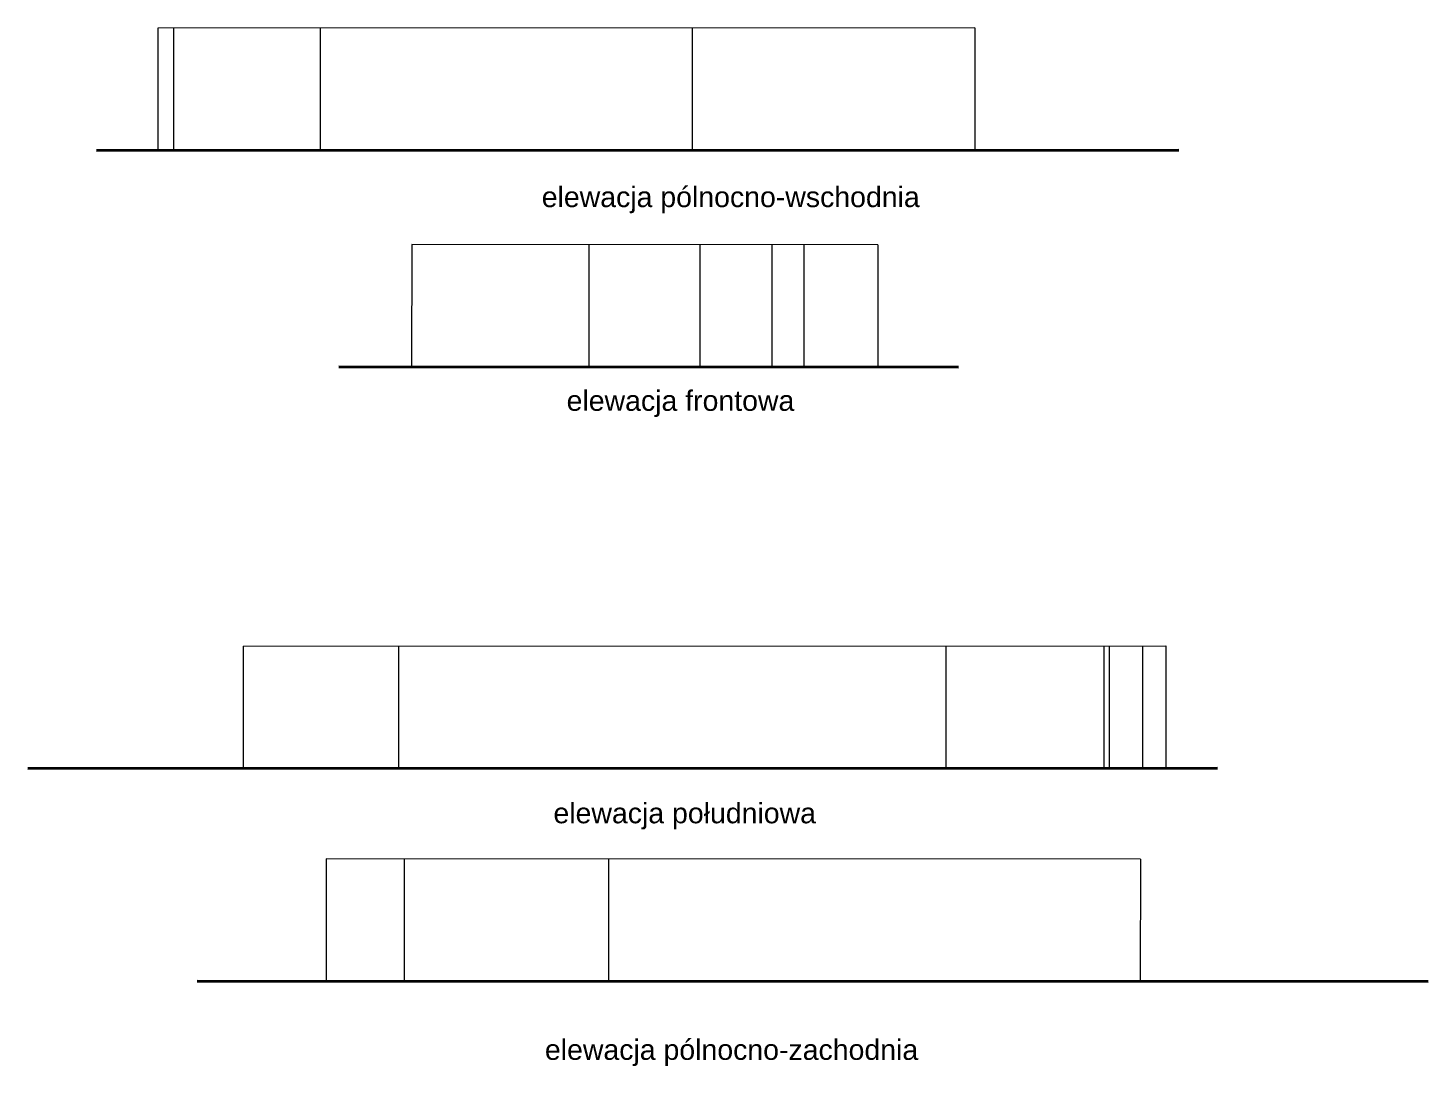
# Model space of a CAD drawing. Header units: millimetres. Extents: x -105266 to 178069, y 491 to 168574.
# Drawn here: x -79807 to -72933, y 19289 to 24386 of the extents above; entities that cross this region are included whole.
import ezdxf

# ---------------------------------------------------------------- set-up
doc = ezdxf.new("R2010")
doc.units = ezdxf.units.MM
for name, color, linetype, lineweight in [('A-L-W', 123, 'Continuous', 15), ('stolarka', 1, 'Continuous', 5), ('ściany murowane', 2, 'Continuous', 40)]:
    doc.layers.add(name, color=color, linetype=linetype, lineweight=lineweight)
doc.styles.get("Standard").update_dxf_attribs({"font": 'arial.ttf'})

msp = doc.modelspace()

# ---------------------------------------------------------------- linework, layer by layer
at = {"layer": 'A-L-W'}
for p, q in [((-79170.04, 24384.71), (-79169.8, 23784.71)), ((-79092.68, 24384.74), (-79092.44, 23784.74)), ((-78372.04, 24385.04), (-78371.79, 23785.04)), ((-76546.92, 24385.78), (-76546.67, 23785.78)), ((-75158.15, 24386.34), (-75157.91, 23786.34)), ((-77923.24, 23322.52), (-77923.58, 22722.52)), ((-77053.44, 23322.02), (-77053.78, 22722.02)), ((-76155.11, 23321.5), (-76155.46, 22721.5)), ((-75634.71, 23321.2), (-75635.06, 22721.2)), ((-78751.09, 21350.61), (-74221, 21351.88)), ((-78751.09, 21350.61), (-78750.92, 20750.61)), ((-77987.48, 21350.82), (-77987.31, 20750.82)), ((-75300.51, 21351.58), (-75300.34, 20751.58)), ((-74524.82, 21351.79), (-74524.66, 20751.79)), ((-74499.44, 21351.8), (-74499.27, 20751.8)), ((-74335.33, 21351.85), (-74335.16, 20751.85)), ((-74221, 21351.88), (-74220.84, 20751.88)), ((-78343.11, 20306.2), (-78343.27, 19706.2)), ((-74345.83, 20305.18), (-78343.11, 20306.2)), ((-77959.95, 20306.11), (-77960.11, 19706.11)), ((-76957.22, 20305.85), (-76957.38, 19705.85)), ((-74345.83, 20305.18), (-74345.98, 19705.18))]:
    msp.add_line(p, q, dxfattribs=at)
at = {"layer": 'stolarka', "linetype": 'Continuous'}
for p, q in [((-75158.15, 24386.34), (-79170.04, 24384.71)), ((-75634.71, 23321.2), (-77923.24, 23322.52)), ((-76508.28, 23321.7), (-76508.63, 22721.7)), ((-75997.25, 23321.41), (-75997.6, 22721.41))]:
    msp.add_line(p, q, dxfattribs=at)
at = {"layer": 'ściany murowane', "linetype": 'Continuous'}
for p, q in [((-74156.98, 23786.75), (-79470, 23784.59)), ((-75238.89, 22720.97), (-78280.12, 22722.72)), ((-79807.03, 20750.31), (-73966.44, 20751.95)), ((-72933.48, 19704.82), (-78977.02, 19706.37))]:
    msp.add_line(p, q, dxfattribs=at)

# ---------------------------------------------------------------- texts
at = {"layer": 'A-L-W', "char_height": 100, "attachment_point": 1}
for s, insert in [('elewacja pólnocno-wschodnia', (-77284.76, 23606.77)), ('elewacja frontowa ', (-77162.64, 22606.39)), ('elewacja południowa ', (-77227.32, 20581)), ('elewacja pólnocno-zachodnia ', (-77269.15, 19419.24))]:
    msp.add_mtext_dynamic_manual_height_columns(s, width=4273.3607, gutter_width=12.5, heights=[0], dxfattribs=dict(at, insert=insert))

doc.saveas('drawing.dxf')
